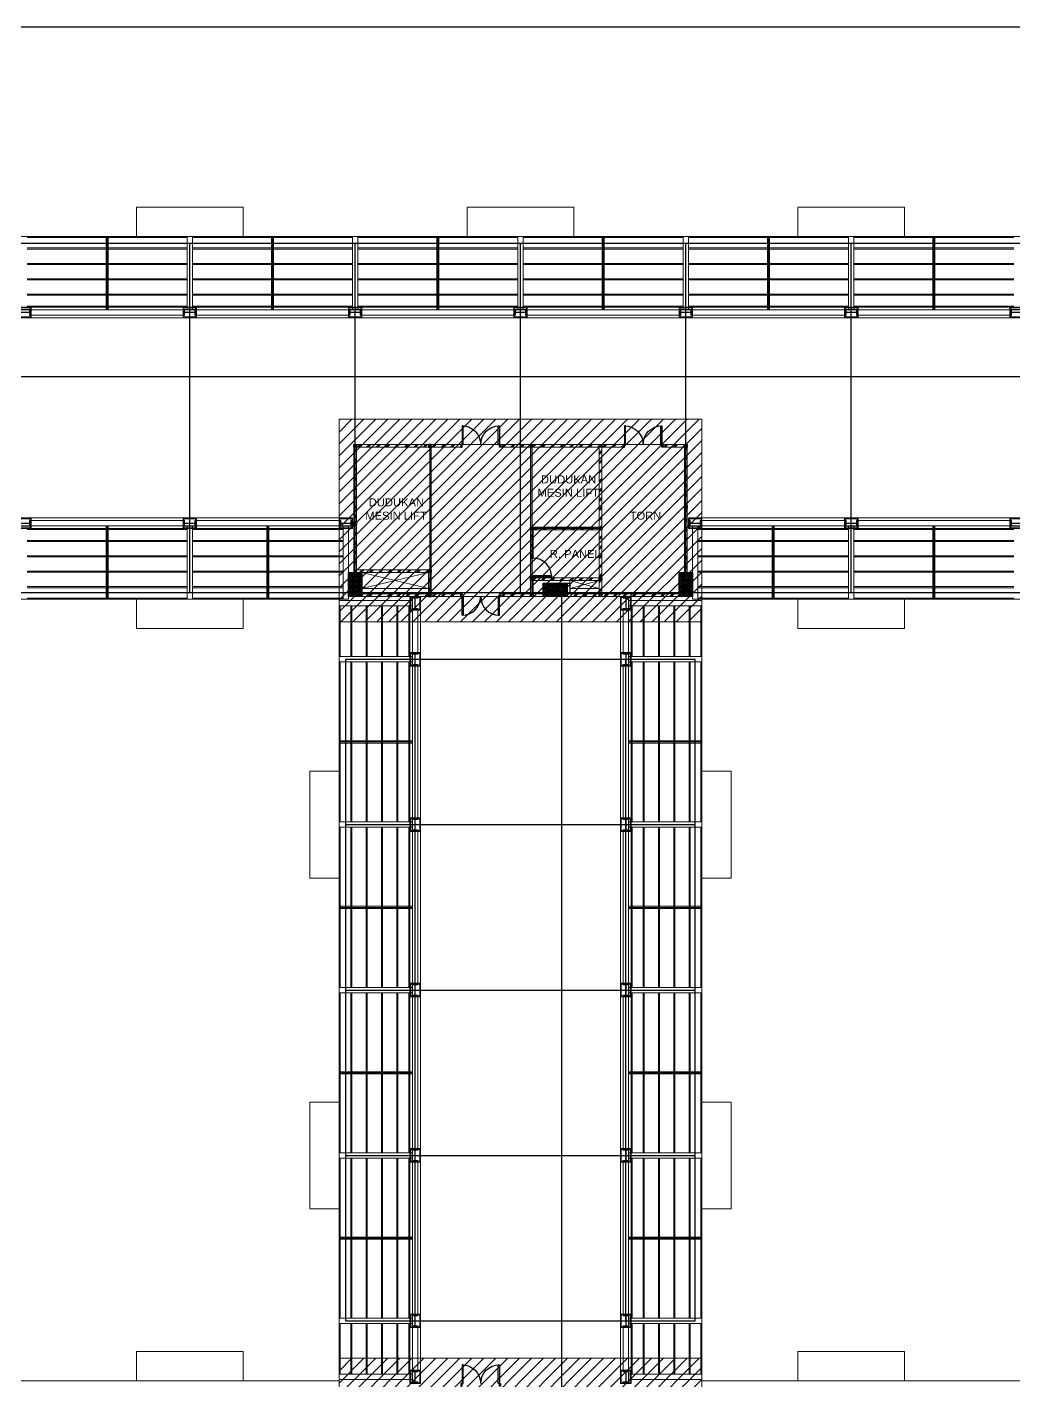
# Model space of a CAD drawing. Header units: millimetres. Extents: x -324 to 100, y -297 to 81.
# Drawn here: x 39.4 to 76.4, y 30.3 to 81 of the extents above; entities that cross this region are included whole.
import ezdxf

# ---------------------------------------------------------------- set-up
doc = ezdxf.new("R2010")
doc.units = ezdxf.units.MM
for name, color, linetype, lineweight in [('ars', 11, 'Continuous', 0), ('ars @ 1', 11, 'Continuous', 0), ('ATAP', 3, 'Continuous', 20), ('BESI SIKU', 11, 'Continuous', 5), ('KOL', 1, 'Continuous', 30), ('KOLOM', 4, 'Continuous', 9), ('lan', 7, 'Continuous', 15), ('NOT', 7, 'Continuous', 20), ('tem', 5, 'Continuous', 20), ('u', 6, 'Continuous', 20), ('WF', 6, 'Continuous', 9)]:
    doc.layers.add(name, color=color, linetype=linetype, lineweight=lineweight)
doc.layers.add('as', color=1, linetype='Continuous', plot=False)
doc.layers.add('Kusen', color=30, linetype='Continuous')
doc.layers.add('POLYLINE TPAK', color=4, linetype='Continuous', lineweight=20, plot=False)
doc.styles.get("Standard").update_dxf_attribs({"font": 'arial.ttf'})
pattern_1 = [(45, (1552.20661, -393.8752), (-0.176776695, 0.176776695), []), (45, (1552.26911, -393.8752), (-0.176776695, 0.176776695), [])]
pattern_2 = [(45, (1583.36912, -386.93282), (-0.176776695, 0.176776695), []), (45, (1583.43162, -386.93282), (-0.176776695, 0.176776695), [])]

# ---------------------------------------------------------------- blocks, each defined once
blk = doc.blocks.new("k2'")
at = {"layer": 'ars'}
h = blk.add_hatch(dxfattribs=at)
h.set_pattern_fill('_USER', color=256, scale=0.05, angle=45, double=1, pattern_type=0)
h.set_pattern_definition([(45, (0, -4.95), (-0.03535534, 0.03535534), []), (135, (0, -4.95), (-0.03535534, -0.03535534), [])])
h.paths.add_polyline_path([(-0.25, -0.45), (0.25, -0.45), (0.25, 0.45), (-0.25, 0.45)])
at = {"layer": 'KOL'}
blk.add_lwpolyline([(-0.25, -0.45), (0.25, -0.45), (0.25, 0.45), (-0.25, 0.45)], close=True, dxfattribs=at)
blk = doc.blocks.new('K 10.10')
at = {"layer": 'ars'}
h = blk.add_hatch(dxfattribs=at)
h.set_pattern_fill('_USER', color=256, scale=0.05, angle=45, double=1, pattern_type=0)
h.set_pattern_definition([(45, (0, 0), (-0.035355339, 0.035355339), []), (135, (0, 0), (-0.035355339, -0.035355339), [])])
h.paths.add_polyline_path([(1560.538, 1380.407), (1560.638, 1380.407), (1560.638, 1380.507), (1560.538, 1380.507)])
at = {"layer": 'KOL'}
blk.add_lwpolyline([(1560.538, 1380.407), (1560.638, 1380.407), (1560.638, 1380.507), (1560.538, 1380.507)], close=True, dxfattribs=at)
blk = doc.blocks.new('P-70-DOBLE')
at = {"layer": 'Kusen'}
for points in [[(102.301, -17.94), (102.341, -17.94), (102.341, -18.04), (102.301, -18.04)], [(102.341, -18.04), (102.381, -18.04), (102.381, -18.74), (102.341, -18.74)], [(103.741, -18.04), (103.701, -18.04), (103.701, -18.74), (103.741, -18.74)], [(103.781, -17.94), (103.741, -17.94), (103.741, -18.04), (103.781, -18.04)]]:
    blk.add_lwpolyline(points, close=True, dxfattribs=at)
for centre, start, end in [((102.341, -18.04), 270, 360), ((103.741, -18.04), 180, 270)]:
    blk.add_arc(centre, 0.7, start, end, dxfattribs=at)
blk = doc.blocks.new('WF')
at = {"layer": 'ars'}
for p, q in [((-0.254, 0.204), (-0.254, -0.204)), ((0.254, 0.204), (-0.254, 0.204)), ((-0.25, 0.2), (-0.25, -0.2)), ((0.25, 0.2), (-0.25, 0.2)), ((-0.247, 0.1715), (-0.247, -0.1715)), ((0.2215, 0.197), (-0.2215, 0.197)), ((-0.22, -0.17), (-0.22, 0.17)), ((0.22, 0.17), (-0.22, 0.17)), ((0.22, -0.17), (0.22, 0.17)), ((0.247, 0.1715), (0.247, -0.1715)), ((0.25, 0.2), (0.25, -0.2)), ((0.254, 0.204), (0.254, -0.204)), ((0.254, -0.204), (-0.254, -0.204)), ((0.25, -0.2), (-0.25, -0.2)), ((0.2215, -0.197), (-0.2215, -0.197)), ((0.22, -0.17), (-0.22, -0.17))]:
    blk.add_line(p, q, dxfattribs=at)
for points in [[(-0.22, 0.1985), (-0.22, 0.2), (-0.25, 0.2), (-0.25, 0.17), (-0.2485, 0.17, 0.4142136), (-0.247, 0.1715), (-0.247, 0.194, -0.4142136), (-0.244, 0.197), (-0.2215, 0.197, 0.4142136)], [(0.22, 0.1985), (0.22, 0.2), (0.25, 0.2), (0.25, 0.17), (0.2485, 0.17, -0.4142136), (0.247, 0.1715), (0.247, 0.194, 0.4142136), (0.244, 0.197), (0.2215, 0.197, -0.4142136)], [(-0.22, -0.1985), (-0.22, -0.2), (-0.25, -0.2), (-0.25, -0.17), (-0.2485, -0.17, -0.4142136), (-0.247, -0.1715), (-0.247, -0.194, 0.4142136), (-0.244, -0.197), (-0.2215, -0.197, -0.4142136)], [(0.22, -0.1985), (0.22, -0.2), (0.25, -0.2), (0.25, -0.17), (0.2485, -0.17, 0.4142136), (0.247, -0.1715), (0.247, -0.194, -0.4142136), (0.244, -0.197), (0.2215, -0.197, 0.4142136)]]:
    blk.add_lwpolyline(points, format="xyb", close=True, dxfattribs=at)
at = {"layer": 'WF'}
blk.add_lwpolyline([(0.192, 0.096, -0.4142136), (0.196, 0.1), (0.2, 0.1), (0.2, -0.1), (0.196, -0.1, -0.4142136), (0.192, -0.096), (0.192, -0.0195, 0.4142136), (0.179, -0.0065), (-0.179, -0.0065, 0.4142136), (-0.192, -0.0195), (-0.192, -0.096, -0.4142136), (-0.196, -0.1), (-0.2, -0.1), (-0.2, 0.1), (-0.196, 0.1, -0.4142136), (-0.192, 0.096), (-0.192, 0.0195, 0.4142136), (-0.179, 0.0065), (0.179, 0.0065, 0.4142136), (0.192, 0.0195)], format="xyb", close=True, dxfattribs=at)
blk = doc.blocks.new('A.ATAP')
at = {"layer": 'ars'}
h = blk.add_hatch(dxfattribs=at)
h.set_pattern_fill('TEMBOK', color=256, scale=0.25)
h.set_pattern_definition([(45, (-68.2, 4.35), (-0.1767767, 0.1767767), []), (45, (-68.1375, 4.35), (-0.1767767, 0.1767767), [])])
h.paths.add_polyline_path([(6.15, 46.4), (6.25, 46.4), (6.25, 48.6), (6.15, 48.6)])
h = blk.add_hatch(dxfattribs=at)
h.set_pattern_fill('TEMBOK', color=256, scale=0.25)
h.set_pattern_definition([(45, (-68.2, 6.25), (-0.1767767, 0.1767767), []), (45, (-68.1375, 6.25), (-0.1767767, 0.1767767), [])])
h.paths.add_polyline_path([(6.15, 43.9), (6.25, 43.9), (6.25, 46.3), (6.15, 46.3)])
h = blk.add_hatch(dxfattribs=at)
h.set_pattern_fill('TEMBOK', color=256, scale=0.25)
h.set_pattern_definition([(45, (-6.88016, 0.325), (-0.1767767, 0.1767767), []), (45, (-6.81766, 0.325), (-0.1767767, 0.1767767), [])])
h.paths.add_polyline_path([(0.47, 45.5), (0.47, 44.48), (0.37, 44.48), (0.37, 45.5)])
h = blk.add_hatch(dxfattribs=at)
h.set_pattern_fill('TEMBOK', color=256, scale=0.25)
h.set_pattern_definition([(45, (-4.21266, 0.325), (-0.1767767, 0.1767767), []), (45, (-4.15016, 0.325), (-0.1767767, 0.1767767), [])])
h.paths.add_polyline_path([(3.045, 45.5), (3.045, 43.7), (2.945, 43.7), (2.945, 45.5)])
h = blk.add_hatch(dxfattribs=at)
h.set_pattern_fill('TEMBOK', color=256, scale=0.25)
h.set_pattern_definition([(45, (-5.45, 0.025), (-0.1767767, 0.1767767), []), (45, (-5.3875, 0.025), (-0.1767767, 0.1767767), [])])
h.paths.add_polyline_path([(2.945, 43.7), (0.47, 43.7), (0.47, 43.6), (2.945, 43.6)])
h = blk.add_hatch(dxfattribs=at)
h.set_pattern_fill('TEMBOK', color=256, scale=0.25)
h.set_pattern_definition([(45, (-37.205, 0.025), (-0.1767767, 0.1767767), []), (45, (-37.1425, 0.025), (-0.1767767, 0.1767767), [])])
h.paths.add_polyline_path([(2.945, 43.1), (3.045, 43.1), (3.045, 43.6), (2.945, 43.6)])
h = blk.add_hatch(dxfattribs=at)
h.set_pattern_fill('TEMBOK', color=256, scale=0.25)
h.set_pattern_definition([(45, (-4.45, 0.625), (-0.1767767, 0.1767767), []), (45, (-4.3875, 0.625), (-0.1767767, 0.1767767), [])])
h.paths.add_polyline_path([(2.945, 43.1), (1.745, 43.1), (1.745, 43), (2.945, 43)])
h = blk.add_hatch(dxfattribs=at)
h.set_pattern_fill('TEMBOK', color=256, scale=0.25)
h.set_pattern_definition([(45, (-37.2, -4.975), (-0.1767767, 0.1767767), []), (45, (-37.1375, -4.975), (-0.1767767, 0.1767767), [])])
h.paths.add_polyline_path([(5.95, 43), (5.95, 43.1), (3.045, 43.1), (3.045, 43)])
at = {"layer": 'ars @ 1'}
h = blk.add_hatch(dxfattribs=at)
h.set_pattern_fill('TEMBOK', color=256, scale=0.25, style=0, double=1)
h.set_pattern_definition([(45, (1580.41912, -390.63282), (-0.176776695, 0.176776695), []), (45, (1580.48162, -390.63282), (-0.176776695, 0.176776695), [])])
h.paths.add_polyline_path([(-6.15, 48.6), (-6.25, 48.6), (-6.25, 45.8), (-6.15, 45.8)])
h = blk.add_hatch(dxfattribs=at)
h.set_pattern_fill('TEMBOK', color=256, scale=0.25, style=0, double=1)
h.set_pattern_definition(pattern_2)
h.paths.add_polyline_path([(-3.455, 48.6), (-3.455, 48.7), (-6.15, 48.7), (-6.15, 48.6)])
h = blk.add_hatch(dxfattribs=at)
h.set_pattern_fill('TEMBOK', color=256, scale=0.25, style=0, double=1)
h.set_pattern_definition([(45, (1586.16412, -386.93282), (-0.176776695, 0.176776695), []), (45, (1586.22662, -386.93282), (-0.176776695, 0.176776695), [])])
h.paths.add_polyline_path([(-2.233, 48.6), (-2.233, 48.7), (-3.355, 48.7), (-3.355, 48.6)])
h = blk.add_hatch(dxfattribs=at)
h.set_pattern_fill('TEMBOK', color=256, scale=0.25, style=0, double=1)
h.set_pattern_definition([(45, (1588.76662, -386.93282), (-0.176776695, 0.176776695), []), (45, (1588.82912, -386.93282), (-0.176776695, 0.176776695), [])])
h.paths.add_polyline_path([(0.37, 48.6), (0.37, 48.7), (-0.753, 48.7), (-0.753, 48.6)])
h = blk.add_hatch(dxfattribs=at)
h.set_pattern_fill('TEMBOK', color=256, scale=0.25)
h.set_pattern_definition(pattern_1)
h.paths.add_polyline_path([(0.47, 48.7), (0.47, 48.6), (2.945, 48.6), (2.945, 48.7)])
h = blk.add_hatch(dxfattribs=at)
h.set_pattern_fill('TEMBOK', color=256, scale=0.25)
h.set_pattern_definition([(45, (1552.11412, -393.8752), (-0.176776695, 0.176776695), []), (45, (1552.17662, -393.8752), (-0.176776695, 0.176776695), [])])
h.paths.add_polyline_path([(2.945, 48.6), (3.045, 48.6), (3.045, 45.6), (2.945, 45.6)])
h = blk.add_hatch(dxfattribs=at)
h.set_pattern_fill('TEMBOK', color=256, scale=0.25, style=0, double=1)
h.set_pattern_definition([(45, (1592.56412, -386.93282), (-0.176776695, 0.176776695), []), (45, (1592.62662, -386.93282), (-0.176776695, 0.176776695), [])])
h.paths.add_polyline_path([(3.857, 48.6), (3.857, 48.7), (3.045, 48.7), (3.045, 48.6)])
h = blk.add_hatch(dxfattribs=at)
h.set_pattern_fill('TEMBOK', color=256, scale=0.25, style=0, double=1)
h.set_pattern_definition([(45, (1594.85662, -386.93282), (-0.176776695, 0.176776695), []), (45, (1594.91912, -386.93282), (-0.176776695, 0.176776695), [])])
h.paths.add_polyline_path([(6.15, 48.6), (6.15, 48.7), (5.337, 48.7), (5.337, 48.6)])
h = blk.add_hatch(dxfattribs=at)
h.set_pattern_fill('TEMBOK', color=256, scale=0.25, style=0, double=1)
h.set_pattern_definition([(45, (1580.41912, -387.73282), (-0.176776695, 0.176776695), []), (45, (1580.48162, -387.73282), (-0.176776695, 0.176776695), [])])
h.paths.add_polyline_path([(-6.15, 45.7), (-6.25, 45.7), (-6.25, 43.9), (-6.15, 43.9)])
h = blk.add_hatch(dxfattribs=at)
h.set_pattern_fill('TEMBOK', color=256, scale=0.25)
h.set_pattern_definition(pattern_1)
h.paths.add_polyline_path([(0.47, 45.6), (0.47, 45.5), (2.945, 45.5), (2.945, 45.6)])
h = blk.add_hatch(dxfattribs=at)
h.set_pattern_fill('TEMBOK', color=256, scale=0.25, style=0, double=1)
h.set_pattern_definition([(45, (1583.36912, -387.83282), (-0.176776695, 0.176776695), []), (45, (1583.43162, -387.83282), (-0.176776695, 0.176776695), [])])
h.paths.add_polyline_path([(-3.455, 43.9), (-3.455, 44), (-6.15, 44), (-6.15, 43.9)])
h = blk.add_hatch(dxfattribs=at)
h.set_pattern_fill('TEMBOK', color=256, scale=0.25, style=0, double=1)
h.set_pattern_definition([(45, (1583.21412, -386.93282), (-0.176776695, 0.176776695), []), (45, (1583.27662, -386.93282), (-0.176776695, 0.176776695), [])])
h.paths.add_polyline_path([(-3.355, 43.9), (-3.455, 43.9), (-3.455, 43.1), (-3.355, 43.1)])
h = blk.add_hatch(dxfattribs=at)
h.set_pattern_fill('TEMBOK', color=256, scale=0.25, style=0, double=1)
h.set_pattern_definition(pattern_2)
h.paths.add_polyline_path([(-3.455, 43), (-3.455, 43.1), (-5.95, 43.1), (-5.95, 43)])
h = blk.add_hatch(dxfattribs=at)
h.set_pattern_fill('TEMBOK', color=256, scale=0.25, style=0, double=1)
h.set_pattern_definition([(45, (1586.16412, -392.53282), (-0.176776695, 0.176776695), []), (45, (1586.22662, -392.53282), (-0.176776695, 0.176776695), [])])
h.paths.add_polyline_path([(-2.233, 43), (-2.233, 43.1), (-3.355, 43.1), (-3.355, 43)])
h = blk.add_hatch(dxfattribs=at)
h.set_pattern_fill('TEMBOK', color=256, scale=0.25, style=0, double=1)
h.set_pattern_definition([(45, (1588.76662, -392.53282), (-0.176776695, 0.176776695), []), (45, (1588.82912, -392.53282), (-0.176776695, 0.176776695), [])])
h.paths.add_polyline_path([(0.37, 43), (0.37, 43.1), (-0.753, 43.1), (-0.753, 43)])
for p, q in [((-5.95, 43.9), (-3.455, 43.3)), ((-3.455, 43.9), (-5.95, 43.3)), ((-5.95, 43.3), (-3.455, 43.3)), ((2.945, 43.6), (1.845, 43.3)), ((1.845, 43.6), (2.945, 43.3)), ((1.845, 43.5), (1.845, 43.6)), ((1.845, 43.3), (2.945, 43.3))]:
    blk.add_line(p, q)
at = {"layer": 'ars'}
for p, q in [((24.4, 56.5), (-24.4, 56.5)), ((-18.396, 53.446), (-12.604, 53.446)), ((-12.196, 53.446), (-6.404, 53.446)), ((-5.996, 53.446), (-0.204, 53.446)), ((0.204, 53.446), (5.996, 53.446)), ((6.404, 53.446), (12.196, 53.446)), ((12.604, 53.446), (18.396, 53.446)), ((-18.396, 45.954), (-12.604, 45.954)), ((-6.8, 45.954), (-12.196, 45.954)), ((12.196, 45.954), (6.8, 45.954)), ((12.604, 45.954), (18.404, 45.954)), ((-37.45, 42.9), (-6.8, 42.9)), ((6.8, 42.9), (37.45, 42.9)), ((-3.746, 42.496), (-3.746, 40.904)), ((3.746, 42.496), (3.746, 40.904)), ((-6.8, 42.05), (-6.8, 14.45)), ((6.8, 14.45), (6.8, 42.05)), ((-3.746, 34.704), (-3.746, 40.396)), ((3.746, 34.704), (3.746, 40.396)), ((-3.746, 28.504), (-3.746, 34.196)), ((3.746, 28.504), (3.746, 34.196)), ((-3.746, 22.304), (-3.746, 27.996)), ((3.746, 22.304), (3.746, 27.996)), ((-3.746, 16.104), (-3.746, 21.796)), ((3.746, 16.104), (3.746, 21.796)), ((-3.746, 14.004), (-3.746, 15.596)), ((3.746, 14.004), (3.746, 15.596)), ((-6.8, 13.6), (-37.45, 13.6)), ((37.45, 13.6), (6.8, 13.6))]:
    blk.add_line(p, q, dxfattribs=at)
at = {"layer": 'as'}
for p, q in [((-37.2, 56.25), (37.2, 56.25)), ((-12.4, 43.15), (-12.4, 56.25)), ((-6.2, 43.15), (-6.2, 56.25)), ((0, 43.15), (0, 56.25)), ((6.2, 43.15), (6.2, 56.25)), ((12.4, 43.15), (12.4, 56.25)), ((-37.2, 51.25), (37.2, 51.25)), ((-37.2, 51.25), (37.2, 51.25)), ((-3.405, 48.65), (-3.405, 43.15)), ((0.42, 48.65), (0.42, 43.15)), ((2.995, 45.55), (0.42, 45.55)), ((-37.2, 43.15), (37.2, 43.15)), ((1.55, 13.35), (1.55, 43.15)), ((-6.55, 40.65), (6.55, 40.65)), ((-6.55, 15.85), (-6.55, 40.65)), ((-3.95, 15.85), (-3.95, 40.65)), ((3.95, 15.85), (3.95, 40.65)), ((6.55, 15.85), (6.55, 40.65)), ((-6.55, 34.45), (6.55, 34.45)), ((-6.55, 28.25), (6.55, 28.25)), ((-6.55, 22.05), (6.55, 22.05)), ((-6.55, 15.85), (6.55, 15.85))]:
    blk.add_line(p, q, dxfattribs=at)
at = {"layer": 'ATAP'}
for points in [[(-14.4, 56.5), (-14.4, 57.6), (-10.4, 57.6), (-10.4, 56.5)], [(-2, 56.5), (-2, 57.6), (2, 57.6), (2, 56.5)], [(10.4, 56.5), (10.4, 57.6), (14.4, 57.6), (14.4, 56.5)], [(-14.4, 42.9), (-14.4, 41.8), (-10.4, 41.8), (-10.4, 42.9)], [(10.4, 42.9), (10.4, 41.8), (14.4, 41.8), (14.4, 42.9)], [(-6.8, 36.45), (-7.9, 36.45), (-7.9, 32.45), (-6.8, 32.45)], [(6.8, 36.45), (7.9, 36.45), (7.9, 32.45), (6.8, 32.45)], [(-6.8, 24.05), (-7.9, 24.05), (-7.9, 20.05), (-6.8, 20.05)], [(6.8, 20.05), (7.9, 20.05), (7.9, 24.05), (6.8, 24.05)], [(-14.4, 13.6), (-14.4, 14.7), (-10.4, 14.7), (-10.4, 13.6)], [(10.4, 13.6), (10.4, 14.7), (14.4, 14.7), (14.4, 13.6)]]:
    blk.add_lwpolyline(points, dxfattribs=at)
at = {"layer": 'BESI SIKU'}
for p, q in [((-12.5, 56.496), (-18.5, 56.496)), ((-12.5, 56.456), (-18.5, 56.456)), ((-15.54, 56.456), (-15.54, 53.75)), ((-15.5, 56.456), (-15.5, 53.75)), ((-15.46, 56.456), (-15.46, 53.75)), ((-6.3, 56.496), (-12.3, 56.496)), ((-6.3, 56.456), (-12.3, 56.456)), ((-9.34, 56.456), (-9.34, 53.75)), ((-9.3, 56.456), (-9.3, 53.75)), ((-9.26, 56.456), (-9.26, 53.75)), ((-0.1, 56.496), (-6.1, 56.496)), ((-0.1, 56.456), (-6.1, 56.456)), ((-3.14, 56.456), (-3.14, 53.75)), ((-3.1, 56.456), (-3.1, 53.75)), ((-3.06, 56.456), (-3.06, 53.75)), ((6.1, 56.496), (0.1, 56.496)), ((6.1, 56.456), (0.1, 56.456)), ((3.06, 56.456), (3.06, 53.75)), ((3.1, 56.456), (3.1, 53.75)), ((3.14, 56.456), (3.14, 53.75)), ((12.3, 56.496), (6.3, 56.496)), ((12.3, 56.456), (6.3, 56.456)), ((9.26, 56.456), (9.26, 53.75)), ((9.3, 56.456), (9.3, 53.75)), ((9.34, 56.456), (9.34, 53.75)), ((18.5, 56.496), (12.5, 56.496)), ((18.5, 56.456), (12.5, 56.456)), ((15.46, 56.456), (15.46, 53.75)), ((15.5, 56.456), (15.5, 53.75)), ((15.54, 56.456), (15.54, 53.75)), ((-12.5, 56.067), (-18.5, 56.067)), ((-12.5, 56.027), (-18.5, 56.027)), ((-6.3, 56.067), (-12.3, 56.067)), ((-6.3, 56.027), (-12.3, 56.027)), ((-0.1, 56.067), (-6.1, 56.067)), ((-0.1, 56.027), (-6.1, 56.027)), ((6.1, 56.067), (0.1, 56.067)), ((6.1, 56.027), (0.1, 56.027)), ((12.3, 56.067), (6.3, 56.067)), ((12.3, 56.027), (6.3, 56.027)), ((18.5, 56.067), (12.5, 56.067)), ((18.5, 56.027), (12.5, 56.027)), ((-12.5, 55.491), (-18.5, 55.491)), ((-12.5, 55.451), (-18.5, 55.451)), ((-6.3, 55.491), (-12.3, 55.491)), ((-6.3, 55.451), (-12.3, 55.451)), ((-0.1, 55.491), (-6.1, 55.491)), ((-0.1, 55.451), (-6.1, 55.451)), ((6.1, 55.491), (0.1, 55.491)), ((6.1, 55.451), (0.1, 55.451)), ((12.3, 55.491), (6.3, 55.491)), ((12.3, 55.451), (6.3, 55.451)), ((18.5, 55.491), (12.5, 55.491)), ((18.5, 55.451), (12.5, 55.451)), ((-12.5, 54.915), (-18.5, 54.915)), ((-12.5, 54.875), (-18.5, 54.875)), ((-6.3, 54.915), (-12.3, 54.915)), ((-6.3, 54.875), (-12.3, 54.875)), ((-0.1, 54.915), (-6.1, 54.915)), ((-0.1, 54.875), (-6.1, 54.875)), ((6.1, 54.915), (0.1, 54.915)), ((6.1, 54.875), (0.1, 54.875)), ((12.3, 54.915), (6.3, 54.915)), ((12.3, 54.875), (6.3, 54.875)), ((18.5, 54.915), (12.5, 54.915)), ((18.5, 54.875), (12.5, 54.875)), ((-12.5, 54.339), (-18.5, 54.339)), ((-6.3, 54.339), (-12.3, 54.339)), ((-0.1, 54.339), (-6.1, 54.339)), ((6.1, 54.339), (0.1, 54.339)), ((12.3, 54.339), (6.3, 54.339)), ((18.5, 54.339), (12.5, 54.339)), ((-12.5, 54.299), (-18.5, 54.299)), ((-12.5, 53.89), (-18.5, 53.89)), ((-12.5, 53.85), (-18.5, 53.85)), ((-6.3, 54.299), (-12.3, 54.299)), ((-6.3, 53.89), (-12.3, 53.89)), ((-6.3, 53.85), (-12.3, 53.85)), ((-0.1, 54.299), (-6.1, 54.299)), ((-0.1, 53.89), (-6.1, 53.89)), ((-0.1, 53.85), (-6.1, 53.85)), ((6.1, 54.299), (0.1, 54.299)), ((6.1, 53.89), (0.1, 53.89)), ((6.1, 53.85), (0.1, 53.85)), ((12.3, 54.299), (6.3, 54.299)), ((12.3, 53.89), (6.3, 53.89)), ((12.3, 53.85), (6.3, 53.85)), ((18.5, 54.299), (12.5, 54.299)), ((18.5, 53.89), (12.5, 53.89)), ((18.5, 53.85), (12.5, 53.85)), ((-12.5, 45.55), (-18.5, 45.55)), ((-12.5, 45.51), (-18.5, 45.51)), ((-15.54, 42.944), (-15.54, 45.65)), ((-15.5, 42.944), (-15.5, 45.65)), ((-15.46, 42.944), (-15.46, 45.65)), ((-12.3, 45.55), (-6.65, 45.55)), ((-12.3, 45.51), (-6.65, 45.51)), ((-9.515, 42.944), (-9.515, 45.65)), ((-9.475, 42.944), (-9.475, 45.65)), ((-9.435, 42.944), (-9.435, 45.65)), ((12.3, 45.55), (6.65, 45.55)), ((12.3, 45.51), (6.65, 45.51)), ((9.435, 42.944), (9.435, 45.65)), ((9.475, 42.944), (9.475, 45.65)), ((9.515, 42.944), (9.515, 45.65)), ((18.5, 45.55), (12.5, 45.55)), ((18.5, 45.51), (12.5, 45.51)), ((15.46, 42.944), (15.46, 45.65)), ((15.5, 42.944), (15.5, 45.65)), ((15.54, 42.944), (15.54, 45.65)), ((-12.5, 45.101), (-18.5, 45.101)), ((-12.5, 45.061), (-18.5, 45.061)), ((-12.3, 45.101), (-6.65, 45.101)), ((-12.3, 45.061), (-6.65, 45.061)), ((12.3, 45.101), (6.65, 45.101)), ((12.3, 45.061), (6.65, 45.061)), ((18.5, 45.101), (12.5, 45.101)), ((18.5, 45.061), (12.5, 45.061)), ((-12.5, 44.525), (-18.5, 44.525)), ((-12.5, 44.485), (-18.5, 44.485)), ((-12.3, 44.525), (-6.65, 44.525)), ((-12.3, 44.485), (-6.65, 44.485)), ((12.3, 44.525), (6.65, 44.525)), ((12.3, 44.485), (6.65, 44.485)), ((18.5, 44.525), (12.5, 44.525)), ((18.5, 44.485), (12.5, 44.485)), ((-12.5, 43.949), (-18.5, 43.949)), ((-12.5, 43.909), (-18.5, 43.909)), ((-12.3, 43.949), (-6.65, 43.949)), ((-12.3, 43.909), (-6.65, 43.909)), ((12.3, 43.949), (6.65, 43.949)), ((12.3, 43.909), (6.65, 43.909)), ((18.5, 43.949), (12.5, 43.949)), ((18.5, 43.909), (12.5, 43.909)), ((-12.5, 43.373), (-18.5, 43.373)), ((-12.5, 43.333), (-18.5, 43.333)), ((-12.3, 43.373), (-6.65, 43.373)), ((-12.3, 43.333), (-6.65, 43.333)), ((12.3, 43.373), (6.65, 43.373)), ((12.3, 43.333), (6.65, 43.333)), ((18.5, 43.373), (12.5, 43.373)), ((18.5, 43.333), (12.5, 43.333)), ((-12.5, 42.944), (-18.5, 42.944)), ((-12.5, 42.904), (-18.5, 42.904)), ((-12.3, 42.944), (-6.65, 42.944)), ((-12.3, 42.904), (-6.65, 42.904)), ((-6.796, 42.65), (-6.796, 40.75)), ((-6.756, 42.65), (-6.756, 40.75)), ((-6.367, 42.65), (-6.367, 40.75)), ((-6.327, 42.65), (-6.327, 40.75)), ((-5.791, 42.65), (-5.791, 40.75)), ((-5.751, 42.65), (-5.751, 40.75)), ((-5.215, 42.65), (-5.215, 40.75)), ((-5.175, 42.65), (-5.175, 40.75)), ((-4.639, 42.65), (-4.639, 40.75)), ((-4.599, 42.65), (-4.599, 40.75)), ((-4.19, 42.65), (-4.19, 40.75)), ((-4.15, 42.65), (-4.15, 40.75)), ((4.15, 42.65), (4.15, 40.75)), ((4.19, 42.65), (4.19, 40.75)), ((4.599, 42.65), (4.599, 40.75)), ((4.639, 42.65), (4.639, 40.75)), ((5.175, 42.65), (5.175, 40.75)), ((5.215, 42.65), (5.215, 40.75)), ((5.751, 42.65), (5.751, 40.75)), ((5.791, 42.65), (5.791, 40.75)), ((6.327, 42.65), (6.327, 40.75)), ((6.367, 42.65), (6.367, 40.75)), ((12.3, 42.944), (6.65, 42.944)), ((12.3, 42.904), (6.65, 42.904)), ((6.756, 42.65), (6.756, 40.75)), ((6.796, 42.65), (6.796, 40.75)), ((18.5, 42.944), (12.5, 42.944)), ((18.5, 42.904), (12.5, 42.904)), ((-6.796, 40.55), (-6.796, 34.55)), ((-6.756, 40.55), (-6.756, 34.55)), ((-6.367, 40.55), (-6.367, 34.55)), ((-6.327, 40.55), (-6.327, 34.55)), ((-5.791, 40.55), (-5.791, 34.55)), ((-5.751, 40.55), (-5.751, 34.55)), ((-5.215, 40.55), (-5.215, 34.55)), ((-5.175, 40.55), (-5.175, 34.55)), ((-4.639, 40.55), (-4.639, 34.55)), ((-4.599, 40.55), (-4.599, 34.55)), ((-4.19, 40.55), (-4.19, 34.55)), ((-4.15, 40.55), (-4.15, 34.55)), ((4.15, 40.55), (4.15, 34.55)), ((4.19, 40.55), (4.19, 34.55)), ((4.599, 40.55), (4.599, 34.55)), ((4.639, 40.55), (4.639, 34.55)), ((5.175, 40.55), (5.175, 34.55)), ((5.215, 40.55), (5.215, 34.55)), ((5.751, 40.55), (5.751, 34.55)), ((5.791, 40.55), (5.791, 34.55)), ((6.327, 40.55), (6.327, 34.55)), ((6.367, 40.55), (6.367, 34.55)), ((6.756, 40.55), (6.756, 34.55)), ((6.796, 40.55), (6.796, 34.55)), ((-6.756, 37.59), (-4.05, 37.59)), ((6.756, 37.59), (4.05, 37.59)), ((-6.756, 37.55), (-4.05, 37.55)), ((-6.756, 37.51), (-4.05, 37.51)), ((6.756, 37.55), (4.05, 37.55)), ((6.756, 37.51), (4.05, 37.51)), ((-6.796, 34.35), (-6.796, 28.35)), ((-6.756, 34.35), (-6.756, 28.35)), ((-6.367, 34.35), (-6.367, 28.35)), ((-6.327, 34.35), (-6.327, 28.35)), ((-5.791, 34.35), (-5.791, 28.35)), ((-5.751, 34.35), (-5.751, 28.35)), ((-5.215, 34.35), (-5.215, 28.35)), ((-5.175, 34.35), (-5.175, 28.35)), ((-4.639, 34.35), (-4.639, 28.35)), ((-4.599, 34.35), (-4.599, 28.35)), ((-4.19, 34.35), (-4.19, 28.35)), ((-4.15, 34.35), (-4.15, 28.35)), ((4.15, 34.35), (4.15, 28.35)), ((4.19, 34.35), (4.19, 28.35)), ((4.599, 34.35), (4.599, 28.35)), ((4.639, 34.35), (4.639, 28.35)), ((5.175, 34.35), (5.175, 28.35)), ((5.215, 34.35), (5.215, 28.35)), ((5.751, 34.35), (5.751, 28.35)), ((5.791, 34.35), (5.791, 28.35)), ((6.327, 34.35), (6.327, 28.35)), ((6.367, 34.35), (6.367, 28.35)), ((6.756, 34.35), (6.756, 28.35)), ((6.796, 34.35), (6.796, 28.35)), ((-6.756, 31.39), (-4.05, 31.39)), ((-6.756, 31.35), (-4.05, 31.35)), ((-6.756, 31.31), (-4.05, 31.31)), ((6.756, 31.39), (4.05, 31.39)), ((6.756, 31.35), (4.05, 31.35)), ((6.756, 31.31), (4.05, 31.31)), ((-6.796, 28.15), (-6.796, 22.15)), ((-6.756, 28.15), (-6.756, 22.15)), ((-6.367, 28.15), (-6.367, 22.15)), ((-6.327, 28.15), (-6.327, 22.15)), ((-5.791, 28.15), (-5.791, 22.15)), ((-5.751, 28.15), (-5.751, 22.15)), ((-5.215, 28.15), (-5.215, 22.15)), ((-5.175, 28.15), (-5.175, 22.15)), ((-4.639, 28.15), (-4.639, 22.15)), ((-4.599, 28.15), (-4.599, 22.15)), ((-4.19, 28.15), (-4.19, 22.15)), ((-4.15, 28.15), (-4.15, 22.15)), ((4.15, 28.15), (4.15, 22.15)), ((4.19, 28.15), (4.19, 22.15)), ((4.599, 28.15), (4.599, 22.15)), ((4.639, 28.15), (4.639, 22.15)), ((5.175, 28.15), (5.175, 22.15)), ((5.215, 28.15), (5.215, 22.15)), ((5.751, 28.15), (5.751, 22.15)), ((5.791, 28.15), (5.791, 22.15)), ((6.327, 28.15), (6.327, 22.15)), ((6.367, 28.15), (6.367, 22.15)), ((6.756, 28.15), (6.756, 22.15)), ((6.796, 28.15), (6.796, 22.15)), ((-6.756, 25.19), (-4.05, 25.19)), ((-6.756, 25.15), (-4.05, 25.15)), ((-6.756, 25.11), (-4.05, 25.11)), ((6.756, 25.19), (4.05, 25.19)), ((6.756, 25.15), (4.05, 25.15)), ((6.756, 25.11), (4.05, 25.11)), ((-6.796, 21.95), (-6.796, 15.95)), ((-6.756, 21.95), (-6.756, 15.95)), ((-6.367, 21.95), (-6.367, 15.95)), ((-6.327, 21.95), (-6.327, 15.95)), ((-5.791, 21.95), (-5.791, 15.95)), ((-5.751, 21.95), (-5.751, 15.95)), ((-5.215, 21.95), (-5.215, 15.95)), ((-5.175, 21.95), (-5.175, 15.95)), ((-4.639, 21.95), (-4.639, 15.95)), ((-4.599, 21.95), (-4.599, 15.95)), ((-4.19, 21.95), (-4.19, 15.95)), ((-4.15, 21.95), (-4.15, 15.95)), ((4.15, 21.95), (4.15, 15.95)), ((4.19, 21.95), (4.19, 15.95)), ((4.599, 21.95), (4.599, 15.95)), ((4.639, 21.95), (4.639, 15.95)), ((5.175, 21.95), (5.175, 15.95)), ((5.215, 21.95), (5.215, 15.95)), ((5.751, 21.95), (5.751, 15.95)), ((5.791, 21.95), (5.791, 15.95)), ((6.327, 21.95), (6.327, 15.95)), ((6.367, 21.95), (6.367, 15.95)), ((6.756, 21.95), (6.756, 15.95)), ((6.796, 21.95), (6.796, 15.95)), ((-6.756, 18.99), (-4.05, 18.99)), ((-6.756, 18.95), (-4.05, 18.95)), ((-6.756, 18.91), (-4.05, 18.91)), ((6.756, 18.99), (4.05, 18.99)), ((6.756, 18.95), (4.05, 18.95)), ((6.756, 18.91), (4.05, 18.91)), ((-6.796, 13.85), (-6.796, 15.75)), ((-6.756, 13.85), (-6.756, 15.75)), ((-6.367, 13.85), (-6.367, 15.75)), ((-6.327, 13.85), (-6.327, 15.75)), ((-5.791, 13.85), (-5.791, 15.75)), ((-5.751, 13.85), (-5.751, 15.75)), ((-5.215, 13.85), (-5.215, 15.75)), ((-5.175, 13.85), (-5.175, 15.75)), ((-4.639, 13.85), (-4.639, 15.75)), ((-4.599, 13.85), (-4.599, 15.75)), ((-4.19, 13.85), (-4.19, 15.75)), ((-4.15, 13.85), (-4.15, 15.75)), ((4.15, 13.85), (4.15, 15.75)), ((4.19, 13.85), (4.19, 15.75)), ((4.599, 13.85), (4.599, 15.75)), ((4.639, 13.85), (4.639, 15.75)), ((5.175, 13.85), (5.175, 15.75)), ((5.215, 13.85), (5.215, 15.75)), ((5.751, 13.85), (5.751, 15.75)), ((5.791, 13.85), (5.791, 15.75)), ((6.327, 13.85), (6.327, 15.75)), ((6.367, 13.85), (6.367, 15.75)), ((6.756, 13.85), (6.756, 15.75)), ((6.796, 13.85), (6.796, 15.75))]:
    blk.add_line(p, q, dxfattribs=at)
at = {"layer": 'KOL'}
for p, q in [((1.745, 43.5), (1.845, 43.5)), ((1.845, 43.5), (1.845, 43.1))]:
    blk.add_line(p, q, dxfattribs=at)
at = {"layer": 'Kusen'}
for points in [[(0.37, 44.48), (0.37, 44.44), (0.47, 44.44), (0.47, 44.48)], [(0.37, 43.74), (0.37, 43.7), (0.47, 43.7), (0.47, 43.74)], [(0.47, 43.78), (0.47, 43.74), (1.17, 43.74), (1.17, 43.78)]]:
    blk.add_lwpolyline(points, close=True, dxfattribs=at)
blk.add_arc((0.47, 43.74), 0.7, 0, 90, dxfattribs=at)
at = {"layer": 'lan'}
for p, q in [((-3.355, 48.7), (0.845, 48.7)), ((-0.833, 48.7), (-2.153, 48.7)), ((5.257, 48.7), (3.937, 48.7)), ((0.37, 44.44), (0.37, 43.74)), ((-3.355, 43), (0.845, 43)), ((-0.833, 43), (-2.153, 43))]:
    blk.add_line(p, q, dxfattribs=at)
for points in [[(6.8, 42.05), (-6.8, 42.05), (-6.8, 49.65), (6.8, 49.65)], [(6.8, 14.45), (-6.8, 14.45), (-6.8, 6.85), (6.8, 6.85)]]:
    blk.add_lwpolyline(points, close=True, dxfattribs=at)
at = {"layer": 'tem'}
for points in [[(-6.15, 48.6), (-6.25, 48.6), (-6.25, 45.8), (-6.15, 45.8)], [(-3.455, 48.6), (-3.455, 48.7), (-6.15, 48.7), (-6.15, 48.6)], [(-2.233, 48.6), (-2.233, 48.7), (-3.355, 48.7), (-3.355, 48.6)], [(0.37, 48.6), (0.37, 48.7), (-0.753, 48.7), (-0.753, 48.6)], [(0.37, 48.7), (3.045, 48.7), (3.045, 43), (0.37, 43)], [(0.47, 48.7), (0.47, 48.6), (2.945, 48.6), (2.945, 48.7)], [(2.945, 48.6), (3.045, 48.6), (3.045, 45.6), (2.945, 45.6)], [(3.857, 48.6), (3.857, 48.7), (3.045, 48.7), (3.045, 48.6)], [(6.15, 48.6), (6.15, 48.7), (5.337, 48.7), (5.337, 48.6)], [(-6.15, 45.7), (-6.25, 45.7), (-6.25, 43.9), (-6.15, 43.9)], [(0.47, 45.5), (0.47, 44.48), (0.37, 44.48), (0.37, 45.5)], [(0.47, 45.6), (0.47, 45.5), (2.945, 45.5), (2.945, 45.6)], [(3.045, 45.5), (3.045, 43.7), (2.945, 43.7), (2.945, 45.5)], [(-3.455, 43.9), (-3.455, 44), (-6.15, 44), (-6.15, 43.9)], [(-3.355, 43.9), (-3.455, 43.9), (-3.455, 43.1), (-3.355, 43.1)], [(2.945, 43.7), (0.47, 43.7), (0.47, 43.6), (2.945, 43.6)], [(0.47, 43.1), (0.37, 43.1), (0.37, 43.6), (0.47, 43.6)], [(3.045, 43.6), (3.045, 43.1), (2.945, 43.1), (2.945, 43.6)], [(-3.455, 43), (-3.455, 43.1), (-5.95, 43.1), (-5.95, 43)], [(-2.233, 43), (-2.233, 43.1), (-3.355, 43.1), (-3.355, 43)], [(0.37, 43), (0.37, 43.1), (-0.753, 43.1), (-0.753, 43)], [(0.845, 43), (0.47, 43), (0.47, 43.1), (0.845, 43.1)], [(2.945, 43.1), (1.745, 43.1), (1.745, 43), (2.945, 43)], [(5.95, 43.1), (3.045, 43.1), (3.045, 43), (5.95, 43)]]:
    blk.add_lwpolyline(points, close=True, dxfattribs=at)
blk.add_lwpolyline([(-3.355, 48.6), (-3.355, 44)], dxfattribs=at)
at = {"layer": 'tem', "ltscale": 2}
for points in [[(6.15, 46.4), (6.25, 46.4), (6.25, 48.6), (6.15, 48.6)], [(6.15, 43.9), (6.25, 43.9), (6.25, 46.3), (6.15, 46.3)]]:
    blk.add_lwpolyline(points, close=True, dxfattribs=at)
at = {"layer": 'u'}
blk.add_lwpolyline([(1.05, 43), (1.05, 43.05)], dxfattribs=at)
at = {"layer": 'WF'}
for p, q in [((-12.6, 53.75), (-18.4, 53.75)), ((-12.6, 53.55), (-18.4, 53.55)), ((-6.4, 53.75), (-12.2, 53.75)), ((-6.4, 53.55), (-12.2, 53.55)), ((-0.2, 53.75), (-6, 53.75)), ((-0.2, 53.55), (-6, 53.55)), ((6, 53.75), (0.2, 53.75)), ((6, 53.55), (0.2, 53.55)), ((12.2, 53.75), (6.4, 53.75)), ((12.2, 53.55), (6.4, 53.55)), ((18.4, 53.75), (12.6, 53.75)), ((18.4, 53.55), (12.6, 53.55)), ((-12.6, 45.85), (-18.4, 45.85)), ((-12.2, 45.85), (-6.75, 45.85)), ((6.75, 45.85), (12.2, 45.85)), ((18.4, 45.85), (12.6, 45.85)), ((-12.6, 45.65), (-18.4, 45.65)), ((-12.2, 45.65), (-6.75, 45.65)), ((6.75, 45.65), (12.2, 45.65)), ((18.4, 45.65), (12.6, 45.65)), ((-4.05, 40.85), (-4.05, 42.55)), ((-3.85, 40.85), (-3.85, 42.55)), ((3.85, 40.85), (3.85, 42.55)), ((4.05, 40.85), (4.05, 42.55)), ((-4.05, 40.45), (-4.05, 34.65)), ((-3.85, 40.45), (-3.85, 34.65)), ((3.85, 40.45), (3.85, 34.65)), ((4.05, 40.45), (4.05, 34.65)), ((-4.05, 34.25), (-4.05, 28.45)), ((-3.85, 34.25), (-3.85, 28.45)), ((3.85, 34.25), (3.85, 28.45)), ((4.05, 34.25), (4.05, 28.45)), ((-4.05, 28.05), (-4.05, 22.25)), ((-3.85, 28.05), (-3.85, 22.25)), ((3.85, 28.05), (3.85, 22.25)), ((4.05, 28.05), (4.05, 22.25)), ((-4.05, 21.85), (-4.05, 16.05)), ((-3.85, 21.85), (-3.85, 16.05)), ((3.85, 21.85), (3.85, 16.05)), ((4.05, 21.85), (4.05, 16.05)), ((-4.05, 15.65), (-4.05, 13.95)), ((-3.85, 15.65), (-3.85, 13.95)), ((3.85, 15.65), (3.85, 13.95)), ((4.05, 15.65), (4.05, 13.95))]:
    blk.add_line(p, q, dxfattribs=at)
for points in [[(-12.3, 53.766), (-12.3, 56.496), (-12.5, 56.496), (-12.5, 53.766)], [(-6.1, 53.766), (-6.1, 56.496), (-6.3, 56.496), (-6.3, 53.766)], [(0.1, 53.766), (0.1, 56.496), (-0.1, 56.496), (-0.1, 53.766)], [(6.3, 53.766), (6.3, 56.496), (6.1, 56.496), (6.1, 53.766)], [(12.5, 53.766), (12.5, 56.496), (12.3, 56.496), (12.3, 53.766)], [(-12.3, 45.634), (-12.3, 42.904), (-12.5, 42.904), (-12.5, 45.634)], [(-6.45, 45.634), (-6.45, 42.904), (-6.65, 42.904), (-6.65, 45.634)], [(6.65, 45.634), (6.65, 42.904), (6.45, 42.904), (6.45, 45.634)], [(12.5, 45.634), (12.5, 42.904), (12.3, 42.904), (12.3, 45.634)], [(-4.066, 42.85), (-6.796, 42.85), (-6.796, 42.65), (-4.066, 42.65)], [(4.066, 42.85), (6.796, 42.85), (6.796, 42.65), (4.066, 42.65)], [(-4.066, 40.75), (-6.796, 40.75), (-6.796, 40.55), (-4.066, 40.55)], [(4.066, 40.75), (6.796, 40.75), (6.796, 40.55), (4.066, 40.55)], [(-4.066, 34.55), (-6.796, 34.55), (-6.796, 34.35), (-4.066, 34.35)], [(4.066, 34.55), (6.796, 34.55), (6.796, 34.35), (4.066, 34.35)], [(-4.066, 28.35), (-6.796, 28.35), (-6.796, 28.15), (-4.066, 28.15)], [(4.066, 28.35), (6.796, 28.35), (6.796, 28.15), (4.066, 28.15)], [(-4.066, 22.15), (-6.796, 22.15), (-6.796, 21.95), (-4.066, 21.95)], [(4.066, 22.15), (6.796, 22.15), (6.796, 21.95), (4.066, 21.95)], [(-4.066, 15.95), (-6.796, 15.95), (-6.796, 15.75), (-4.066, 15.75)], [(4.066, 15.95), (6.796, 15.95), (6.796, 15.75), (4.066, 15.75)], [(-4.066, 13.85), (-6.796, 13.85), (-6.796, 13.65), (-4.066, 13.65)], [(4.066, 13.85), (6.796, 13.85), (6.796, 13.65), (4.066, 13.65)]]:
    blk.add_lwpolyline(points, dxfattribs=at)
for points in [[(-18.8, 53.75), (-18.8, 53.766), (-18.4, 53.766), (-18.4, 53.75)], [(-12.6, 53.75), (-12.6, 53.766), (-12.2, 53.766), (-12.2, 53.75)], [(-6.4, 53.75), (-6.4, 53.766), (-6, 53.766), (-6, 53.75)], [(-0.2, 53.75), (-0.2, 53.766), (0.2, 53.766), (0.2, 53.75)], [(6, 53.75), (6, 53.766), (6.4, 53.766), (6.4, 53.75)], [(12.2, 53.75), (12.2, 53.766), (12.6, 53.766), (12.6, 53.75)], [(18.4, 53.75), (18.4, 53.766), (18.8, 53.766), (18.8, 53.75)], [(-18.4, 45.65), (-18.4, 45.634), (-18.8, 45.634), (-18.8, 45.65)], [(-12.2, 45.65), (-12.2, 45.634), (-12.6, 45.634), (-12.6, 45.65)], [(-6.35, 45.65), (-6.35, 45.634), (-6.75, 45.634), (-6.75, 45.65)], [(6.75, 45.65), (6.75, 45.634), (6.35, 45.634), (6.35, 45.65)], [(12.6, 45.65), (12.6, 45.634), (12.2, 45.634), (12.2, 45.65)], [(18.8, 45.65), (18.8, 45.634), (18.4, 45.634), (18.4, 45.65)], [(-4.05, 42.55), (-4.066, 42.55), (-4.066, 42.95), (-4.05, 42.95)], [(4.05, 42.55), (4.066, 42.55), (4.066, 42.95), (4.05, 42.95)], [(-4.05, 40.45), (-4.066, 40.45), (-4.066, 40.85), (-4.05, 40.85)], [(4.05, 40.45), (4.066, 40.45), (4.066, 40.85), (4.05, 40.85)], [(-4.05, 34.25), (-4.066, 34.25), (-4.066, 34.65), (-4.05, 34.65)], [(4.05, 34.25), (4.066, 34.25), (4.066, 34.65), (4.05, 34.65)], [(-4.05, 28.05), (-4.066, 28.05), (-4.066, 28.45), (-4.05, 28.45)], [(4.05, 28.05), (4.066, 28.05), (4.066, 28.45), (4.05, 28.45)], [(-4.05, 21.85), (-4.066, 21.85), (-4.066, 22.25), (-4.05, 22.25)], [(4.05, 21.85), (4.066, 21.85), (4.066, 22.25), (4.05, 22.25)], [(-4.05, 15.65), (-4.066, 15.65), (-4.066, 16.05), (-4.05, 16.05)], [(4.05, 15.65), (4.066, 15.65), (4.066, 16.05), (4.05, 16.05)], [(-4.05, 13.55), (-4.066, 13.55), (-4.066, 13.95), (-4.05, 13.95)], [(4.05, 13.55), (4.066, 13.55), (4.066, 13.95), (4.05, 13.95)]]:
    blk.add_lwpolyline(points, close=True, dxfattribs=at)
at = {"layer": 'KOL', "xscale": -1}
for p, rotation in [((-6.2, 43.45), 180), ((6.2, 43.45), 180), ((1.295, 43.25), 90)]:
    blk.add_blockref("k2'", p, dxfattribs=dict(at, rotation=rotation))
at = {"layer": 'KOLOM', "extrusion": (0, 0, -1), "zscale": -1}
for p in [(-1554.388, -1331.807), (-1561.008, -1331.807), (-1563.583, -1331.807), (-1566.788, -1331.807), (-1554.388, -1334.707), (-1561.008, -1334.907), (-1563.583, -1334.907), (-1557.183, -1336.507), (-1561.008, -1336.807), (-1563.583, -1336.807), (-1561.008, -1337.407), (-1563.583, -1337.407)]:
    blk.add_blockref('K 10.10', p, dxfattribs=at)
at = {"layer": 'KOLOM', "extrusion": (0, 0, -1), "xscale": -1, "zscale": -1, "rotation": 180}
for p in [(-1557.183, 1429.107), (-1557.183, 1423.507)]:
    blk.add_blockref('K 10.10', p, dxfattribs=at)
at = {"layer": 'KOLOM', "extrusion": (0, 0, -1), "zscale": -1, "rotation": 180}
blk.add_blockref('K 10.10', (1554.388, 1426.807), dxfattribs=at)
at = {"layer": 'lan', "color": 2, "xscale": -1, "rotation": 180}
for p in [(-104.533, 30.66), (-98.443, 30.66), (-104.533, -4.54)]:
    blk.add_blockref('P-70-DOBLE', p, dxfattribs=at)
at = {"layer": 'lan', "color": 2}
blk.add_blockref('P-70-DOBLE', (-104.533, 61.04), dxfattribs=at)
at = {"layer": 'WF', "xscale": -1}
for p, rotation in [((-18.6, 53.65), 180), ((-12.4, 53.65), 180), ((-6.2, 53.65), 180), ((0, 53.65), 180), ((6.2, 53.65), 180), ((12.4, 53.65), 180), ((18.6, 53.65), 180), ((6.55, 45.75), 180), ((12.4, 45.75), 180), ((18.6, 45.75), 180), ((-3.95, 42.75), 90), ((-3.95, 40.65), 90), ((-3.95, 34.45), 90), ((-3.95, 28.25), 90), ((-3.95, 22.05), 90), ((-3.95, 15.85), 90), ((-3.95, 13.75), 90)]:
    blk.add_blockref('WF', p, dxfattribs=dict(at, rotation=rotation))
at = {"layer": 'WF'}
for p, rotation in [((-18.6, 45.75), 180), ((-12.4, 45.75), 180), ((-6.55, 45.75), 180), ((3.95, 42.75), 270), ((3.95, 40.65), 270), ((3.95, 34.45), 270), ((3.95, 28.25), 270), ((3.95, 22.05), 270), ((3.95, 15.85), 270), ((3.95, 13.75), 270)]:
    blk.add_blockref('WF', p, dxfattribs=dict(at, rotation=rotation))
at = {"layer": 'NOT', "char_height": 0.3, "attachment_point": 7}
for s, insert in [('\\pi0.32803;DUDUKAN \\P\\pi0.19798;MESIN LIFT', (0.439, 46.737)), ('\\pi0.32803;DUDUKAN \\P\\pi0.19798;MESIN LIFT', (-6.017, 45.877)), ('\\pi0.75931;TORN', (3.334, 45.877)), ('\\pi0.39986;R. PANEL', (0.699, 44.447))]:
    blk.add_mtext_dynamic_manual_height_columns(s, width=2.66173, gutter_width=1, heights=[0], dxfattribs=dict(at, insert=insert))

msp = doc.modelspace()

# ---------------------------------------------------------------- hatches: boundary and pattern name
at = {"layer": 'ars'}
h = msp.add_hatch(dxfattribs=at)
h.set_pattern_fill('ANSI31', color=256, scale=0.1, style=0)
h.set_pattern_definition([(45, (57.9988, 58.36255), (-0.224506, 0.224506), [])])
h.paths.add_polyline_path([(64.699, 66.313), (51.099, 66.313), (51.099, 58.713), (64.699, 58.713)])
h = msp.add_hatch(dxfattribs=at)
h.set_pattern_fill('ANSI31', color=256, scale=0.1, style=0)
h.set_pattern_definition([(45, (57.9988, 23.16255), (-0.224506, 0.224506), [])])
h.paths.add_polyline_path([(64.699, 31.113), (51.099, 31.113), (51.099, 23.513), (64.699, 23.513)])

# ---------------------------------------------------------------- linework, layer by layer
at = {"layer": 'defpoints'}
msp.add_lwpolyline([(0, 0), (100.099, 0), (100.099, 81.011), (0, 81.011)], close=True, dxfattribs=at)

# ---------------------------------------------------------------- block references
at = {"layer": 'POLYLINE TPAK'}
msp.add_blockref('A.ATAP', (57.899, 16.663), dxfattribs=at)

doc.saveas('drawing.dxf')
